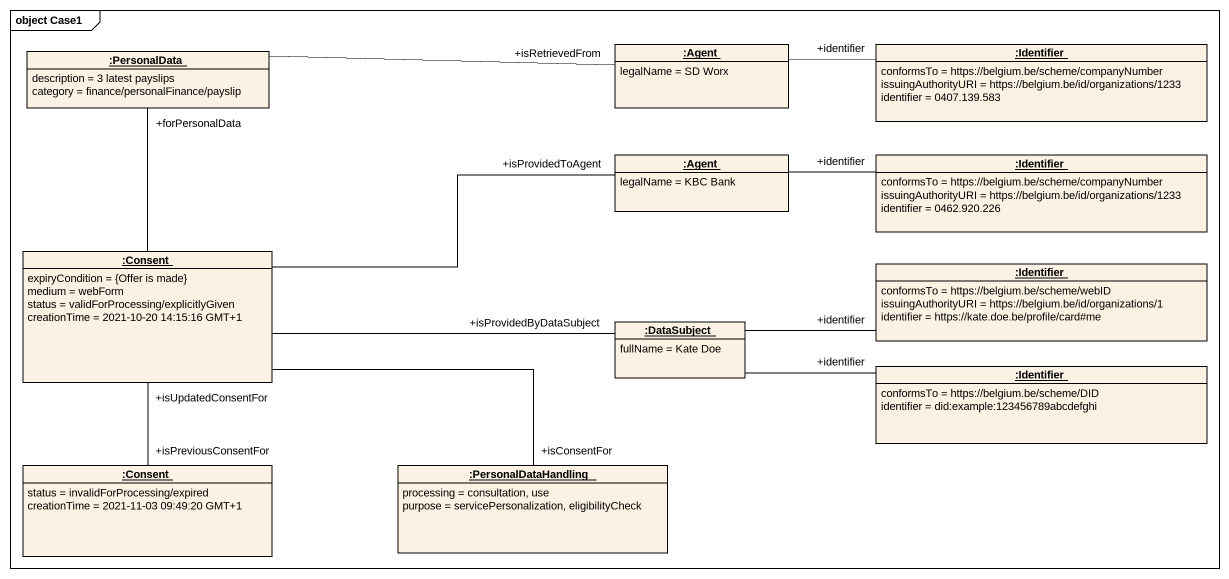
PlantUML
@startuml
mainframe object Case1
hide circle
hide empty members
object ":PersonalData" as PersonalData {
  description = 3 latest payslips
  category = finance/personalFinance/payslip
}
object ":Agent" as Agent_ {
  legalName = SD Worx
}
object ":Identifier" as Identifier {
  conformsTo = https://belgium.be/scheme/companyNumber
  issuingAuthorityURI = https://belgium.be/id/organizations/1233
  identifier = 0407.139.583
}
object ":Agent" as Agent__2 {
  legalName = KBC Bank
}
object ":Identifier" as Identifier_2 {
  conformsTo = https://belgium.be/scheme/companyNumber
  issuingAuthorityURI = https://belgium.be/id/organizations/1233
  identifier = 0462.920.226
}
object ":Consent" as Consent {
  expiryCondition = {Offer is made}
  medium = webForm
  status = validForProcessing/explicitlyGiven
  creationTime = 2021-10-20 14:15:16 GMT+1
}
object ":Identifier" as Identifier_3 {
  conformsTo = https://belgium.be/scheme/webID
  issuingAuthorityURI = https://belgium.be/id/organizations/1
  identifier = https://kate.doe.be/profile/card#me
}
object ":DataSubject" as DataSubject {
  fullName = Kate Doe
}
object ":Identifier" as Identifier_4 {
  conformsTo = https://belgium.be/scheme/DID
  identifier = did:example:123456789abcdefghi
}
object ":Consent" as Consent_2 {
  status = invalidForProcessing/expired
  creationTime = 2021-11-03 09:49:20 GMT+1
}
object ":PersonalDataHandling" as PersonalDataHandling {
  processing = consultation, use
  purpose = servicePersonalization, eligibilityCheck
}
PersonalData -right- "+isRetrievedFrom" Agent_
Agent_ -right- "+identifier" Identifier
Agent__2 -right- "+identifier" Identifier_2
Consent -up- "+forPersonalData" PersonalData
Consent -right- "+isProvidedToAgent" Agent__2
Consent -right- "+isProvidedByDataSubject" DataSubject
Consent "+isUpdatedConsentFor" -- "+isPreviousConsentFor" Consent_2
Consent -right- "+isConsentFor" PersonalDataHandling
DataSubject -right- "+identifier" Identifier_3
DataSubject -right- "+identifier" Identifier_4
@enduml
